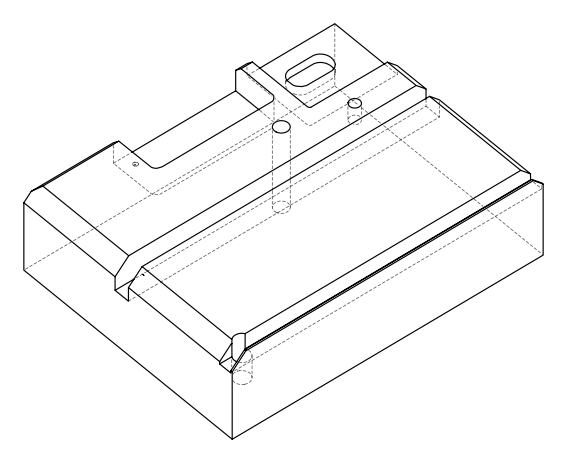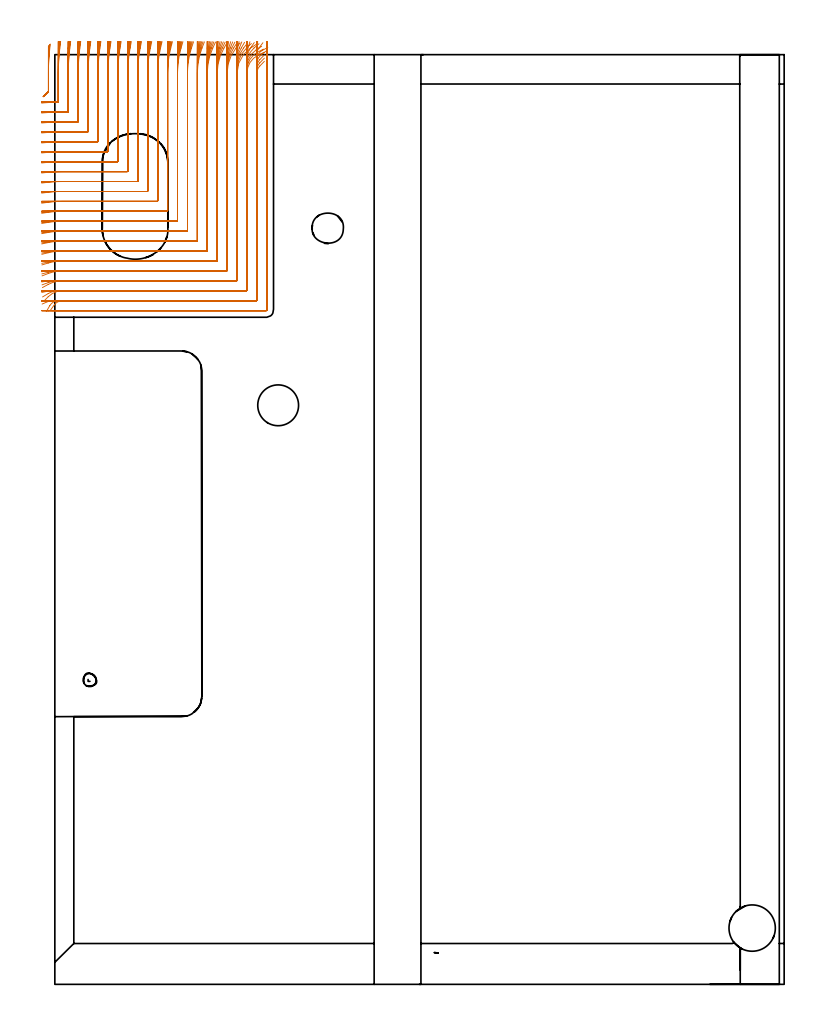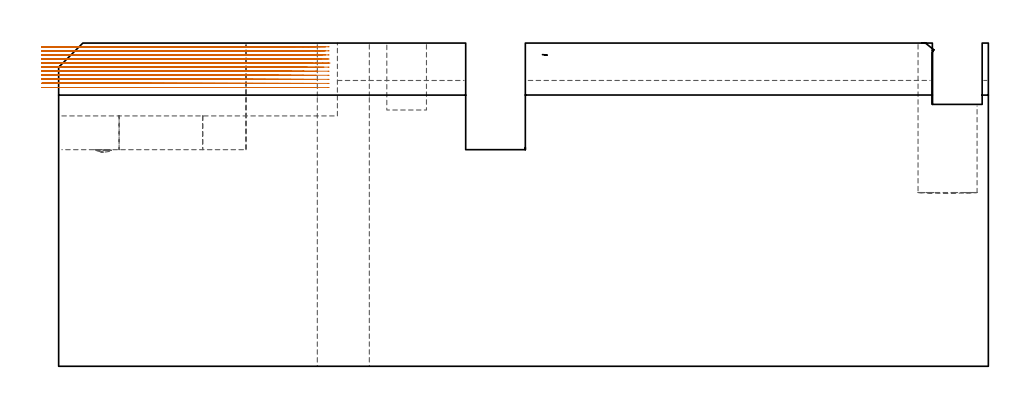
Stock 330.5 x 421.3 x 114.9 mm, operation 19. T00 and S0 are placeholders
(PLAN: 23 operations, 11 tool changes, 214.9 min)
(1 SPOT_DRILL | STEP1HOLE | NXT0321_9005460120000 | 0.05 min | 183 mm3)
(2 SPOT_DRILL_1 | STEP1POCKET | NXT0321_9005460120000 | 0.03 min | 2 mm3)
(3 SPOT_DRILL_2 | STEP1POCKET_1 | NXT0321_9005460120000 | 0.04 min | 4144 mm3)
(4 DRILL_BLIND_HOLE_INTO_CENTER | STEP1HOLE | NXT0301_125 | 0.05 min | 172 mm3)
(5 GUN_DRILL_THROUGH_HOLE | STEP1HOLE | UGT0307_003 | 0.6 min | 4123 mm3)
(6 SPADE_DRILL_TO_ENLARGE_THROUGH_HOLE | STEP1HOLE | UGT0306_009 | 0.49 min | 26355 mm3)
(7 DRILL_BLIND_HOLE_INTO_CENTER_1 | STEP1POCKET | NXT0301_128 | 0.1 min | 2558 mm3)
(8 DRILL_BLIND_HOLE_INTO_CENTER_2 | STEP1POCKET_1 | NXT0301_125 | 0.02 min | 26 mm3)
(9 INDEXABLE_INSERT_DRILL_BLIND_HOLE_FROM_SOLID | STEP1POCKET_2 | NXT0302_013 | 0.22 min | 18420 mm3)
(10 MILL_ROUGH_BLIND_HOLE_CONTOUR | STEP1POCKET | NXT0201_013 | Spiral | 0.51 min | 1147 mm3)
(11 AREA_MILL | FG_CHAMFER_SURFACE | UGT0205_001 | 3.58 min | 4512 mm3)
(12 AREA_MILL_1 | FG_CHAMFER_SURFACE_1 | UGT0205_001 | 8.28 min | 25678 mm3)
(13 AREA_MILL_2 | FG_CHAMFER_SURFACE_2 | UGT0205_001 | 2.09 min | 5248 mm3)
(14 AREA_MILL_3 | FG_CHAMFER_SURFACE_3 | UGT0205_001 | 8.39 min | 27385 mm3)
(15 AREA_MILL_4 | FG_CHAMFER_SURFACE_4 | UGT0205_001 | 6.06 min | 14015 mm3)
(16 AREA_MILL_5 | FG_CHAMFER_SURFACE_5 | UGT0205_001 | 0.64 min | 951 mm3)
(17 AREA_MILL_6 | FG_CHAMFER_SURFACE_6 | UGT0205_001 | 0.35 min | 1547 mm3)
(18 AREA_MILL_7 | FG_CHAMFER_SURFACE_7 | UGT0205_001 | 0.3 min | 757 mm3)
(19 MILL_CORNER_NOTCH_RECTANGULAR | CORNER_NOTCH_RECTANGULAR | NXT0201_008 | Follow Part, ap 1.5, ae 75% | 113.97 min | 304565 mm3)
(20 MILL_RECTANGULAR_POCKET | POCKET_RECTANGULAR_STRAIGHT | UGT0201_094 | Follow Part, ap 5, ae 75% | 0.9 min | 18338 mm3)
(21 MILL_SLOT | SLOT_PARTIAL_RECTANGULAR | NXT0201_012 | Follow Part, ap 4, ae 75% | 38.99 min | 412361 mm3)
(22 MILL_RECTANGULAR_SLOT | SLOT_RECTANGULAR | NXT0201_012 | Follow Part, ap 4, ae 75% | 10.88 min | 152852 mm3)
(23 MILL_RECTANGULAR_SLOT_1 | SLOT_RECTANGULAR_1 | NXT0201_012 | Follow Part, ap 4, ae 75% | 18.37 min | 334704 mm3)
(TOOL NXT0321_9005460120000 | NC Spot Drill, 142deg, 12mm, Carbide, Uncoated | D12 PA142 FL30 Z2)
(TOOL NXT0301_125 | Carbide Drill 6mm [861.1-0600-018A1-GP GC34] | D6 PA150 FL18.7 Z2)
(TOOL UGT0307_003 | Gun Drill 7 mm | D7 PA130 FL24 Z1)
(TOOL UGT0306_009 | Spade Drill 18.5mm | D18.5 PA132 FL10 Z2)
(TOOL NXT0301_128 | Carbide Drill 12mm [861.1-1200-036A1-GP GC34] | D12 PA150 FL37.4 Z2)
(TOOL NXT0302_013 | Index. Insert Drill 21mm [880-D2100L25-05] | D21 PA176 FL105 Z2)
(TOOL NXT0201_013 | ENDMILL 10mm | D10 FL30 Z4)
(TOOL UGT0205_001 | Chamfer Mill 20 x 3 x 45 deg. | D20 FL50 Z2)
(TOOL NXT0201_008 | ENDMILL 6mm [2P460-0600-NA 1630] | D6 FL26 Z6)
(TOOL UGT0201_094 | End mill 20 mm | D20 FL38 Z4)
(TOOL NXT0201_012 | ENDMILL 16mm [2P460-1600-NA 1630] | D16 FL38 Z6)
(OP 19 MILL_CORNER_NOTCH_RECTANGULAR, part 1 of 2)
G17 G21 G94 G90
T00 M6
G54
G17 G0 G90 X-5.237 Y402.156 S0 M3
G43 Z125.021 H1
Z113.575
G94 G1 X-3. Y404.155 F250.
G3 X-2.9 Y404.373 R0.3 F500.
G1 Y412.997
G2 X-2.381 Y423.126 R99.
G1 X-2.074 Y426.11 F250.
G0 Z125.021
X-5.993 Y399.377
Z113.575
G1 X-3. Y399.581
G2 X1.313 Y399.776 R94.5 F500.
G3 X1.6 Y400.07 R0.3
G1 Y412.997
G2 X2.278 Y424.3 R94.5
G1 X2.637 Y427.278 F250.
G0 Z125.021
X-5.992 Y394.856
Z113.575
G1 X-3. Y395.07
G2 X3.424 Y395.3 R90. F500.
G1 X5.806
G3 X6.1 Y395.594 R0.3
G1 Y412.997
G2 X6.813 Y424.3 R90.
G1 X7.189 Y427.276 F250.
G0 Z125.021
X-5.992 Y390.333
Z113.575
G1 X-3. Y390.558
G2 X3.424 Y390.8 R85.5 F500.
G1 X10.306
G3 X10.6 Y391.094 R0.3
G1 Y412.997
G2 X11.35 Y424.3 R85.5
G1 X11.747 Y427.274 F250.
G0 Z125.021
X-5.991 Y385.807
Z113.575
G1 X-3. Y386.045
G2 X3.424 Y386.3 R81. F500.
G1 X14.805
G3 X15.1 Y386.595 R0.3
G1 Y412.997
G2 X15.892 Y424.3 R81.
G1 X16.311 Y427.271 F250.
G0 Z125.021
X-5.989 Y381.278
Z113.575
G1 X-3. Y381.53
G2 X3.424 Y381.8 R76.5 F500.
G1 X19.305
G3 X19.6 Y382.095 R0.3
G1 Y412.997
G2 X20.44 Y424.3 R76.5
G1 X20.883 Y427.267 F250.
G0 Z125.021
X-5.988 Y376.745
Z113.575
G1 X-3. Y377.013
G2 X3.424 Y377.3 R72. F500.
G1 X23.805
G3 X24.1 Y377.595 R0.3
G1 Y412.997
G2 X24.993 Y424.3 R72.
G1 X25.464 Y427.263 F250.
G0 Z125.021
X-5.986 Y372.208
Z113.575
G1 X-3. Y372.494
G2 X3.424 Y372.8 R67.5 F500.
G1 X28.305
G3 X28.6 Y373.095 R0.3
G1 Y412.997
G2 X29.553 Y424.3 R67.5
G1 X30.055 Y427.258 F250.
G0 Z125.021
X-5.984 Y367.666
Z113.575
G1 X-3. Y367.972
G2 X3.424 Y368.3 R63. F500.
G1 X32.805
G3 X33.1 Y368.595 R0.3
G1 Y412.997
G2 X34.122 Y424.3 R63.
G1 X34.66 Y427.251 F250.
G0 Z125.021
X-5.982 Y363.117
Z113.575
G1 X-3. Y363.446
G2 X3.424 Y363.8 R58.5 F500.
G1 X37.305
G3 X37.6 Y364.095 R0.3
G1 Y412.997
G2 X38.702 Y424.3 R58.5
G1 X39.282 Y427.243 F250.
G0 Z125.021
X-5.979 Y358.56
Z113.575
G1 X-3. Y358.917
G2 X3.424 Y359.3 R54. F500.
G1 X41.804
G3 X42.1 Y359.596 R0.3
G1 Y412.997
G2 X43.296 Y424.3 R54.
G1 X43.924 Y427.234 F250.
G0 Z125.021
X-5.975 Y353.992
Z113.575
G1 X-3. Y354.381
G2 X3.424 Y354.8 R49.5 F500.
G1 X46.304
G3 X46.6 Y355.096 R0.3
G1 Y412.997
G2 X47.908 Y424.3 R49.5
G1 X48.593 Y427.221 F250.
G0 Z125.021
X-5.969 Y349.411
Z113.575
G1 X-3. Y349.839
G2 X3.424 Y350.3 R45. F500.
G1 X50.804
G3 X51.1 Y350.596 R0.3
G1 Y412.997
G2 X52.543 Y424.3 R45.
G1 X53.296 Y427.204 F250.
G0 Z125.021
X-5.962 Y344.811
Z113.575
G1 X-3. Y345.287
G2 X3.424 Y345.8 R40.5 F500.
G1 X55.304
G3 X55.6 Y346.096 R0.3
G1 Y412.997
G2 X57.209 Y424.3 R40.5
G1 X58.046 Y427.181 F250.
G0 Z125.021
X-5.952 Y340.187
Z113.575
G1 X-3. Y340.722
G2 X3.424 Y341.3 R36. F500.
G1 X59.804
G3 X60.1 Y341.596 R0.3
G1 Y412.997
G2 X61.92 Y424.3 R36.
G1 X62.862 Y427.148 F250.
G0 Z125.021
X-5.937 Y335.526
Z113.575
G1 X-3. Y336.138
G2 X3.424 Y336.8 R31.5 F500.
G1 X64.304
G3 X64.6 Y337.096 R0.3
G1 Y412.997
G2 X66.698 Y424.3 R31.5
G1 X67.774 Y427.1 F250.
G0 Z125.021
X-5.914 Y330.811
Z113.575
G1 X-3. Y331.525
G2 X3.424 Y332.3 R27. F500.
G1 X68.803
G3 X69.1 Y332.597 R0.3
G1 Y412.997
G2 X71.58 Y424.3 R27.
G1 X72.836 Y427.024 F250.
G0 Z125.021
X-5.875 Y326.007
Z113.575
G1 X-3. Y326.863
G2 X3.424 Y327.8 R22.5 F500.
G1 X73.303
G3 X73.6 Y328.097 R0.3
G1 Y412.997
G2 X76.645 Y424.3 R22.5
G1 X78.152 Y426.894 F250.
G0 Z125.021
X-5.802 Y321.044
Z113.575
G1 X-3. Y322.115
G2 X3.424 Y323.3 R18. F500.
G1 X77.803
G3 X78.1 Y323.597 R0.3
G1 Y412.997
G2 X82.091 Y424.3 R18.
G1 X83.975 Y426.635 F250.
G0 Z125.021
X-5.639 Y315.746
Z113.575
G1 X-3. Y317.174
G2 X3.424 Y318.8 R13.5 F500.
G1 X82.303
G3 X82.6 Y319.097 R0.3
G1 Y412.997
G2 X88.718 Y424.3 R13.5
G1 X91.229 Y425.94 F250.
G0 Z125.021
X-5.101 Y309.462
Z113.575
G1 X-3. Y311.603
G2 X3.424 Y314.3 R9. F500.
G1 X86.803
G3 X87.1 Y314.597 R0.3
G1 Y412.997
G2 X92.1 Y421.06 R9.
G1 X94.787 Y422.393 F250.
G0 Z125.021
X-1.981 Y305.491
Z113.575
G1 X-0.229 Y307.927
G2 X3.424 Y309.8 R4.5 F500.
G1 X91.303
G3 X91.6 Y310.097 R0.3
G1 Y412.997
G2 X92.872 Y416.132 R4.5
G1 X94.962 Y418.284 F250.
G0 Z125.021
X0.424 Y305.3
Z113.575
G1 X3.424
X95.803 F500.
G3 X96.1 Y305.597 R0.3
G1 Y412.997
Y415.997 F250.
G0 Z125.021
X-5.237 Y402.261
Z112.13
G1 X-3. Y404.26
G3 X-2.9 Y404.478 R0.3 F500.
G1 Y414.448
G2 X-2.539 Y422.899 R99.
G1 X-2.283 Y425.888 F250.
G0 Z125.021
X-5.996 Y399.542
Z112.13
G1 X-3. Y399.688
G2 X1.307 Y399.8 R94.5 F500.
G3 X1.6 Y400.094 R0.3
G1 Y414.448
G2 X2.115 Y424.3 R94.5
G1 X2.428 Y427.284 F250.
G0 Z125.021
X-5.996 Y395.029
Z112.13
G1 X-3. Y395.182
G2 X1.604 Y395.3 R90. F500.
G1 X5.806
G3 X6.1 Y395.594 R0.3
G1 Y414.448
G2 X6.641 Y424.3 R90.
G1 X6.969 Y427.282 F250.
G0 Z125.021
X-5.996 Y390.514
Z112.13
G1 X-3. Y390.676
G2 X1.604 Y390.8 R85.5 F500.
G1 X10.306
G3 X10.6 Y391.094 R0.3
G1 Y414.448
G2 X11.17 Y424.3 R85.5
G1 X11.515 Y427.28 F250.
G0 Z125.021
X-5.995 Y385.998
Z112.13
G1 X-3. Y386.169
G2 X1.604 Y386.3 R81. F500.
G1 X14.805
G3 X15.1 Y386.595 R0.3
G1 Y414.448
G2 X15.701 Y424.3 R81.
G1 X16.066 Y427.278 F250.
G0 Z125.021
X-5.995 Y381.481
Z112.13
G1 X-3. Y381.661
G2 X1.604 Y381.8 R76.5 F500.
G1 X19.305
G3 X19.6 Y382.095 R0.3
G1 Y414.448
G2 X20.237 Y424.3 R76.5
G1 X20.623 Y427.275 F250.
G0 Z125.021
X-5.994 Y376.961
Z112.13
G1 X-3. Y377.153
G2 X1.604 Y377.3 R72. F500.
G1 X23.805
G3 X24.1 Y377.595 R0.3
G1 Y414.448
G2 X24.777 Y424.3 R72.
G1 X25.188 Y427.272 F250.
G0 Z125.021
X-5.993 Y372.438
Z112.13
G1 X-3. Y372.643
G2 X1.604 Y372.8 R67.5 F500.
G1 X28.305
G3 X28.6 Y373.095 R0.3
G1 Y414.448
G2 X29.323 Y424.3 R67.5
G1 X29.761 Y427.268 F250.
G0 Z125.021
X-5.992 Y367.912
Z112.13
G1 X-3. Y368.132
G2 X1.604 Y368.3 R63. F500.
G1 X32.805
G3 X33.1 Y368.595 R0.3
G1 Y414.448
G2 X33.875 Y424.3 R63.
G1 X34.344 Y427.263 F250.
G0 Z125.021
X-5.991 Y363.382
Z112.13
G1 X-3. Y363.619
G2 X1.604 Y363.8 R58.5 F500.
G1 X37.305
G3 X37.6 Y364.095 R0.3
G1 Y414.448
G2 X38.436 Y424.3 R58.5
G1 X38.941 Y427.257 F250.
G0 Z125.021
X-5.989 Y358.848
Z112.13
G1 X-3. Y359.103
G2 X1.604 Y359.3 R54. F500.
G1 X41.804
G3 X42.1 Y359.596 R0.3
G1 Y414.448
G2 X43.006 Y424.3 R54.
G1 X43.554 Y427.25 F250.
G0 Z125.021
X-5.987 Y354.306
Z112.13
G1 X-3. Y354.585
G2 X1.604 Y354.8 R49.5 F500.
G1 X46.304
G3 X46.6 Y355.096 R0.3
G1 Y414.448
G2 X47.59 Y424.3 R49.5
G1 X48.188 Y427.24 F250.
G0 Z125.021
X-5.984 Y349.757
Z112.13
G1 X-3. Y350.064
G2 X1.604 Y350.3 R45. F500.
G1 X50.804
G3 X51.1 Y350.596 R0.3
G1 Y414.448
G2 X52.192 Y424.3 R45.
G1 X52.849 Y427.227 F250.
G0 Z125.021
X-5.981 Y345.196
Z112.13
G1 X-3. Y345.537
G2 X1.604 Y345.8 R40.5 F500.
G1 X55.304
G3 X55.6 Y346.096 R0.3
G1 Y414.448
G2 X56.817 Y424.3 R40.5
G1 X57.546 Y427.21 F250.
G0 Z125.021
X-5.975 Y340.621
Z112.13
G1 X-3. Y341.004
G2 X1.604 Y341.3 R36. F500.
G1 X59.804
G3 X60.1 Y341.596 R0.3
G1 Y414.448
G2 X61.474 Y424.3 R36.
G1 X62.295 Y427.185 F250.
G0 Z125.021
X-5.968 Y336.023
Z112.13
G1 X-3. Y336.462
G2 X1.604 Y336.8 R31.5 F500.
G1 X64.304
G3 X64.6 Y337.096 R0.3
G1 Y414.448
G2 X66.18 Y424.3 R31.5
G1 X67.119 Y427.149 F250.
G0 Z125.021
X-5.956 Y331.393
Z112.13
G1 X-3. Y331.904
G2 X1.604 Y332.3 R27. F500.
G1 X68.803
G3 X69.1 Y332.597 R0.3
G1 Y414.448
G2 X70.962 Y424.3 R27.
G1 X72.057 Y427.093 F250.
G0 Z125.021
X-5.937 Y326.71
Z112.13
G1 X-3. Y327.324
G2 X1.604 Y327.8 R22.5 F500.
G1 X73.303
G3 X73.6 Y328.097 R0.3
G1 Y414.448
G2 X75.872 Y424.3 R22.5
G1 X77.185 Y426.997 F250.
G0 Z125.021
X-5.9 Y321.934
Z112.13
G1 X-3. Y322.701
G2 X1.604 Y323.3 R18. F500.
G1 X77.803
G3 X78.1 Y323.597 R0.3
G1 Y414.448
G2 X81.036 Y424.3 R18.
G1 X82.678 Y426.811 F250.
G0 Z125.021
X-5.82 Y316.967
Z112.13
G1 X-3. Y317.99
G2 X1.604 Y318.8 R13.5 F500.
G1 X82.303
G3 X82.6 Y319.097 R0.3
G1 Y414.448
G2 X86.871 Y424.3 R13.5
G1 X89.06 Y426.351 F250.
G0 Z125.021
X-5.578 Y311.498
Z112.13
G1 X-3. Y313.033
G2 X1.604 Y314.3 R9. F500.
G1 X86.803
G3 X87.1 Y314.597 R0.3
G1 Y414.448
G2 X91.89 Y422.402 R9.
G1 X94.542 Y423.806 F250.
G0 Z125.021
X-3.793 Y304.961
Z112.13
G1 X-2.289 Y307.557
G2 X1.604 Y309.8 R4.5 F500.
G1 X91.303
G3 X91.6 Y310.097 R0.3
G1 Y414.448
G2 X92.869 Y417.58 R4.5
G1 X94.958 Y419.734 F250.
G0 Z125.021
X-1.396 Y305.3
Z112.13
G1 X1.604
X95.803 F500.
G3 X96.1 Y305.597 R0.3
G1 Y414.448
Y417.448 F250.
G0 Z125.021
X-5.237 Y402.358
Z110.684
G1 X-3. Y404.357
G3 X-2.9 Y404.575 R0.3 F500.
G1 Y415.895
G2 X-2.668 Y422.672 R99.
G1 X-2.462 Y425.665 F250.
G0 Z125.021
X-5.999 Y399.728
Z110.684
G1 X-3. Y399.784
G2 X-1.252 Y399.8 R94.5 F500.
G1 X1.306
G3 X1.6 Y400.094 R0.3
G1 Y415.895
G2 X1.974 Y424.3 R94.5
G1 X2.241 Y427.288 F250.
G0 Z125.021
X-5.999 Y395.225
Z110.684
G1 X-3. Y395.283
G2 X-1.252 Y395.3 R90. F500.
G1 X5.806
G3 X6.1 Y395.594 R0.3
G1 Y415.895
G2 X6.493 Y424.3 R90.
G1 X6.773 Y427.287 F250.
G0 Z125.021
X-5.999 Y390.721
Z110.684
G1 X-3. Y390.782
G2 X-1.252 Y390.8 R85.5 F500.
G1 X10.306
G3 X10.6 Y391.094 R0.3
G1 Y415.895
G2 X11.014 Y424.3 R85.5
G1 X11.309 Y427.285 F250.
G0 Z125.021
X-5.999 Y386.216
Z110.684
G1 X-3. Y386.281
G2 X-1.252 Y386.3 R81. F500.
G1 X14.805
G3 X15.1 Y386.595 R0.3
G1 Y415.895
G2 X15.537 Y424.3 R81.
G1 X15.848 Y427.284 F250.
G0 Z125.021
X-5.999 Y381.711
Z110.684
G1 X-3. Y381.78
G2 X-1.252 Y381.8 R76.5 F500.
G1 X19.305
G3 X19.6 Y382.095 R0.3
G1 Y415.895
G2 X20.063 Y424.3 R76.5
G1 X20.393 Y427.282 F250.
G0 Z125.021
X-5.999 Y377.206
Z110.684
G1 X-3. Y377.279
G2 X-1.252 Y377.3 R72. F500.
G1 X23.805
G3 X24.1 Y377.595 R0.3
G1 Y415.895
G2 X24.592 Y424.3 R72.
G1 X24.942 Y427.279 F250.
G0 Z125.021
X-5.999 Y372.7
Z110.684
G1 X-3. Y372.777
G2 X-1.252 Y372.8 R67.5 F500.
G1 X28.305
G3 X28.6 Y373.095 R0.3
G1 Y415.895
G2 X29.125 Y424.3 R67.5
G1 X29.499 Y427.277 F250.
G0 Z125.021
X-5.999 Y368.192
Z110.684
G1 X-3. Y368.276
G2 X-1.252 Y368.3 R63. F500.
G1 X32.805
G3 X33.1 Y368.595 R0.3
G1 Y415.895
G2 X33.663 Y424.3 R63.
G1 X34.063 Y427.273 F250.
G0 Z125.021
X-5.999 Y363.684
Z110.684
G1 X-3. Y363.774
G2 X-1.252 Y363.8 R58.5 F500.
G1 X37.305
G3 X37.6 Y364.095 R0.3
G1 Y415.895
G2 X38.207 Y424.3 R58.5
G1 X38.638 Y427.269 F250.
G0 Z125.021
X-5.998 Y359.175
Z110.684
G1 X-3. Y359.272
G2 X-1.252 Y359.3 R54. F500.
G1 X41.804
G3 X42.1 Y359.596 R0.3
G1 Y415.895
G2 X42.758 Y424.3 R54.
G1 X43.225 Y427.263 F250.
G0 Z125.021
X-5.998 Y354.663
Z110.684
G1 X-3. Y354.769
G2 X-1.252 Y354.8 R49.5 F500.
G1 X46.304
G3 X46.6 Y355.096 R0.3
G1 Y415.895
G2 X47.319 Y424.3 R49.5
G1 X47.828 Y427.256 F250.
G0 Z125.021
X-5.998 Y350.149
Z110.684
G1 X-3. Y350.266
G2 X-1.252 Y350.3 R45. F500.
G1 X50.804
G3 X51.1 Y350.596 R0.3
G1 Y415.895
G2 X51.892 Y424.3 R45.
G1 X52.452 Y427.247 F250.
G0 Z125.021
X-5.997 Y345.633
Z110.684
G1 X-3. Y345.762
G2 X-1.252 Y345.8 R40.5 F500.
G1 X55.304
G3 X55.6 Y346.096 R0.3
G1 Y415.895
G2 X56.482 Y424.3 R40.5
G1 X57.104 Y427.235 F250.
G0 Z125.021
X-5.996 Y341.112
Z110.684
G1 X-3. Y341.258
G2 X-1.252 Y341.3 R36. F500.
G1 X59.804
G3 X60.1 Y341.596 R0.3
G1 Y415.895
G2 X61.095 Y424.3 R36.
G1 X61.795 Y427.217 F250.
G0 Z125.021
X-5.995 Y336.585
Z110.684
G1 X-3. Y336.751
G2 X-1.252 Y336.8 R31.5 F500.
G1 X64.304
G3 X64.6 Y337.096 R0.3
G1 Y415.895
G2 X65.742 Y424.3 R31.5
G1 X66.542 Y427.191 F250.
G0 Z125.021
X-5.994 Y332.049
Z110.684
G1 X-3. Y332.243
G2 X-1.252 Y332.3 R27. F500.
G1 X68.803
G3 X69.1 Y332.597 R0.3
G1 Y415.895
G2 X70.441 Y424.3 R27.
G1 X71.375 Y427.151 F250.
G0 Z125.021
X-5.991 Y327.499
Z110.684
G1 X-3. Y327.732
G2 X-1.252 Y327.8 R22.5 F500.
G1 X73.303
G3 X73.6 Y328.097 R0.3
G1 Y415.895
G2 X75.229 Y424.3 R22.5
G1 X76.349 Y427.083 F250.
G0 Z125.021
X-5.986 Y322.923
Z110.684
G1 X-3. Y323.215
G2 X-1.252 Y323.3 R18. F500.
G1 X77.803
G3 X78.1 Y323.597 R0.3
G1 Y415.895
G2 X80.183 Y424.3 R18.
G1 X81.583 Y426.953 F250.
G0 Z125.021
X-5.975 Y318.298
Z110.684
G1 X-3. Y318.686
G2 X-1.252 Y318.8 R13.5 F500.
G1 X82.303
G3 X82.6 Y319.097 R0.3
G1 Y415.895
G2 X85.535 Y424.3 R13.5
G1 X87.403 Y426.648 F250.
G0 Z125.021
X-5.943 Y313.546
Z110.684
G1 X-3. Y314.129
G2 X-1.252 Y314.3 R9. F500.
G1 X86.803
G3 X87.1 Y314.597 R0.3
G1 Y415.895
G2 X91.218 Y423.456 R9.
G1 X93.738 Y425.084 F250.
G0 Z125.021
X-5.764 Y308.281
Z110.684
G1 X-3. Y309.446
G2 X-1.252 Y309.8 R4.5 F500.
G1 X91.303
G3 X91.6 Y310.097 R0.3
G1 Y415.895
G2 X92.87 Y419.029 R4.5
G1 X94.959 Y421.182 F250.
G0 Z125.021
X-4.252 Y305.3
Z110.684
G1 X-1.252
X95.803 F500.
G3 X96.1 Y305.597 R0.3
G1 Y415.895
Y418.895 F250.
G0 Z125.021
X-5.237 Y402.376
Z109.238
G1 X-3. Y404.375
G3 X-2.9 Y404.593 R0.3 F500.
G1 Y417.458
G2 X-2.775 Y422.441 R99.
G1 X-2.624 Y425.437 F250.
G0 Z125.021
X-6. Y399.791
Z109.238
G1 X-3. Y399.8
X-2.733 F500.
X1.306
G3 X1.6 Y400.094 R0.3
G1 Y417.458
G2 X1.848 Y424.3 R94.5
G1 X2.065 Y427.292 F250.
G0 Z125.021
X-6. Y395.291
Z109.238
G1 X-3. Y395.3
X-2.733 F500.
X5.806
G3 X6.1 Y395.594 R0.3
G1 Y417.458
G2 X6.36 Y424.3 R90.
G1 X6.588 Y427.291 F250.
G0 Z125.021
X-6. Y390.79
Z109.238
G1 X-3. Y390.8
X-2.733 F500.
X10.306
G3 X10.6 Y391.094 R0.3
G1 Y417.458
G2 X10.874 Y424.3 R85.5
G1 X11.114 Y427.29 F250.
G0 Z125.021
X-6. Y386.29
Z109.238
G1 X-3. Y386.3
X-2.733 F500.
X14.805
G3 X15.1 Y386.595 R0.3
G1 Y417.458
G2 X15.389 Y424.3 R81.
G1 X15.643 Y427.289 F250.
G0 Z125.021
X-6. Y381.789
Z109.238
G1 X-3. Y381.8
X-2.733 F500.
X19.305
G3 X19.6 Y382.095 R0.3
G1 Y417.458
G2 X19.907 Y424.3 R76.5
G1 X20.175 Y427.288 F250.
G0 Z125.021
X-6. Y377.288
Z109.238
G1 X-3. Y377.3
X-2.733 F500.
X23.805
G3 X24.1 Y377.595 R0.3
G1 Y417.458
G2 X24.426 Y424.3 R72.
G1 X24.711 Y427.286 F250.
G0 Z125.021
X-6. Y372.788
Z109.238
G1 X-3. Y372.799
X-2.733 Y372.8 F500.
X28.305
G3 X28.6 Y373.095 R0.3
G1 Y417.458
G2 X28.948 Y424.3 R67.5
G1 X29.252 Y427.285 F250.
G0 Z125.021
X-6. Y368.287
Z109.238
G1 X-3. Y368.299
X-2.733 Y368.3 F500.
X32.805
G3 X33.1 Y368.595 R0.3
G1 Y417.458
G2 X33.473 Y424.3 R63.
G1 X33.798 Y427.282 F250.
G0 Z125.021
X-6. Y363.786
Z109.238
G1 X-3. Y363.799
X-2.733 Y363.8 F500.
X37.305
G3 X37.6 Y364.095 R0.3
G1 Y417.458
G2 X38.001 Y424.3 R58.5
G1 X38.352 Y427.279 F250.
G0 Z125.021
X-6. Y359.285
Z109.238
G1 X-3. Y359.299
X-2.733 Y359.3 F500.
X41.804
G3 X42.1 Y359.596 R0.3
G1 Y417.458
G2 X42.535 Y424.3 R54.
G1 X42.915 Y427.276 F250.
G0 Z125.021
X-6. Y354.783
Z109.238
G1 X-3. Y354.799
X-2.733 Y354.8 F500.
X46.304
G3 X46.6 Y355.096 R0.3
G1 Y417.458
G2 X47.075 Y424.3 R49.5
G1 X47.49 Y427.271 F250.
G0 Z125.021
X-6. Y350.281
Z109.238
G1 X-3. Y350.299
X-2.733 Y350.3 F500.
X50.804
G3 X51.1 Y350.596 R0.3
G1 Y417.458
G2 X51.623 Y424.3 R45.
G1 X52.079 Y427.265 F250.
G0 Z125.021
X-6. Y345.779
Z109.238
G1 X-3. Y345.799
X-2.733 Y345.8 F500.
X55.304
G3 X55.6 Y346.096 R0.3
G1 Y417.458
G2 X56.182 Y424.3 R40.5
G1 X56.689 Y427.257 F250.
G0 Z125.021
X-6. Y341.277
Z109.238
G1 X-3. Y341.299
X-2.733 Y341.3 F500.
X59.804
G3 X60.1 Y341.596 R0.3
G1 Y417.458
G2 X60.756 Y424.3 R36.
G1 X61.326 Y427.245 F250.
G0 Z125.021
X-6. Y336.773
Z109.238
G1 X-3. Y336.799
G2 X-2.733 Y336.8 R31.5 F500.
G1 X64.304
G3 X64.6 Y337.096 R0.3
G1 Y417.458
G2 X65.352 Y424.3 R31.5
G1 X66.004 Y427.228 F250.
G0 Z125.021
X-6. Y332.269
Z109.238
G1 X-3. Y332.299
G2 X-2.733 Y332.3 R27. F500.
G1 X68.803
G3 X69.1 Y332.597 R0.3
G1 Y417.458
G2 X69.981 Y424.3 R27.
G1 X70.741 Y427.202 F250.
G0 Z125.021
X-6. Y327.763
Z109.238
G1 X-3. Y327.798
G2 X-2.733 Y327.8 R22.5 F500.
G1 X73.303
G3 X73.6 Y328.097 R0.3
G1 Y417.458
G2 X74.665 Y424.3 R22.5
G1 X75.578 Y427.158 F250.
G0 Z125.021
X-6. Y323.254
Z109.238
G1 X-3. Y323.298
G2 X-2.733 Y323.3 R18. F500.
G1 X77.803
G3 X78.1 Y323.597 R0.3
G1 Y417.458
G2 X79.451 Y424.3 R18.
G1 X80.591 Y427.075 F250.
G0 Z125.021
X-5.999 Y318.738
Z109.238
G1 X-3. Y318.797
G2 X-2.733 Y318.8 R13.5 F500.
G1 X82.303
G3 X82.6 Y319.097 R0.3
G1 Y417.458
G2 X84.462 Y424.3 R13.5
G1 X85.982 Y426.886 F250.
G0 Z125.021
X-5.999 Y314.207
Z109.238
G1 X-3. Y314.296
G2 X-2.733 Y314.3 R9. F500.
G1 X86.803
G3 X87.1 Y314.597 R0.3
G1 Y417.458
G2 X90.246 Y424.295 R9.
G1 X92.525 Y426.246 F250.
G0 Z125.021
X-5.995 Y309.614
Z109.238
G1 X-3. Y309.792
G2 X-2.733 Y309.8 R4.5 F500.
G1 X91.303
G3 X91.6 Y310.097 R0.3
G1 Y417.458
G2 X93.266 Y420.954 R4.5
G1 X95.597 Y422.843 F250.
G0 Z125.021
X-5.733 Y305.3
Z109.238
G1 X-2.733
X95.803 F500.
G3 X96.1 Y305.597 R0.3
G1 Y417.458
Y420.458 F250.
G0 Z125.021
X-5.237 Y402.377
Z107.793
G1 X-3. Y404.376
G3 X-2.9 Y404.594 R0.3 F500.
G1 Y419.213
G2 X-2.854 Y422.224 R99.
G1 X-2.763 Y425.222 F250.
G0 Z125.021
X-6. Y399.8
Z107.793
G1 X-3.
X1.306 F500.
G3 X1.6 Y400.094 R0.3
G1 Y419.213
G2 X1.737 Y424.3 R94.5
G1 X1.899 Y427.296 F250.
G0 Z125.021
X-6. Y395.3
Z107.793
G1 X-3.
X5.806 F500.
G3 X6.1 Y395.594 R0.3
G1 Y419.213
G2 X6.244 Y424.3 R90.
G1 X6.413 Y427.295 F250.
G0 Z125.021
X-6. Y390.8
Z107.793
G1 X-3.
X10.306 F500.
G3 X10.6 Y391.094 R0.3
G1 Y419.213
G2 X10.751 Y424.3 R85.5
G1 X10.93 Y427.295 F250.
G0 Z125.021
X-6. Y386.3
Z107.793
G1 X-3.
X14.805 F500.
G3 X15.1 Y386.595 R0.3
G1 Y419.213
G2 X15.26 Y424.3 R81.
G1 X15.448 Y427.294 F250.
G0 Z125.021
X-6. Y381.8
Z107.793
G1 X-3.
X19.305 F500.
G3 X19.6 Y382.095 R0.3
G1 Y419.213
G2 X19.769 Y424.3 R76.5
G1 X19.969 Y427.293 F250.
G0 Z125.021
X-6. Y377.3
Z107.793
G1 X-3.
X23.805 F500.
G3 X24.1 Y377.595 R0.3
G1 Y419.213
G2 X24.28 Y424.3 R72.
G1 X24.492 Y427.292 F250.
G0 Z125.021
X-6. Y372.8
Z107.793
G1 X-3.
X28.305 F500.
G3 X28.6 Y373.095 R0.3
G1 Y419.213
G2 X28.792 Y424.3 R67.5
G1 X29.018 Y427.291 F250.
G0 Z125.021
X-6. Y368.3
Z107.793
G1 X-3.
X32.805 F500.
G3 X33.1 Y368.595 R0.3
G1 Y419.213
G2 X33.306 Y424.3 R63.
G1 X33.548 Y427.29 F250.
G0 Z125.021
X-6. Y363.8
Z107.793
G1 X-3.
X37.305 F500.
G3 X37.6 Y364.095 R0.3
G1 Y419.213
G2 X37.822 Y424.3 R58.5
G1 X38.082 Y427.289 F250.
G0 Z125.021
X-6. Y359.3
Z107.793
G1 X-3.
X41.804 F500.
G3 X42.1 Y359.596 R0.3
G1 Y419.213
G2 X42.34 Y424.3 R54.
G1 X42.623 Y427.287 F250.
G0 Z125.021
X-6. Y354.8
Z107.793
G1 X-3.
X46.304 F500.
G3 X46.6 Y355.096 R0.3
G1 Y419.213
G2 X46.862 Y424.3 R49.5
G1 X47.17 Y427.284 F250.
G0 Z125.021
X-6. Y350.3
Z107.793
G1 X-3.
X50.804 F500.
G3 X51.1 Y350.596 R0.3
G1 Y419.213
G2 X51.388 Y424.3 R45.
G1 X51.728 Y427.281 F250.
G0 Z125.021
X-6. Y345.8
Z107.793
G1 X-3.
X55.304 F500.
G3 X55.6 Y346.096 R0.3
G1 Y419.213
G2 X55.921 Y424.3 R40.5
G1 X56.298 Y427.276 F250.
G0 Z125.021
X-6. Y341.3
Z107.793
G1 X-3.
X59.804 F500.
G3 X60.1 Y341.596 R0.3
G1 Y419.213
G2 X60.461 Y424.3 R36.
G1 X60.885 Y427.27 F250.
G0 Z125.021
X-6. Y336.8
Z107.793
G1 X-3.
X64.304 F500.
G3 X64.6 Y337.096 R0.3
G1 Y419.213
G2 X65.013 Y424.3 R31.5
G1 X65.498 Y427.261 F250.
G0 Z125.021
X-6. Y332.3
Z107.793
G1 X-3.
X68.803 F500.
G3 X69.1 Y332.597 R0.3
G1 Y419.213
G2 X69.584 Y424.3 R27.
G1 X70.149 Y427.246 F250.
G0 Z125.021
X-6. Y327.8
Z107.793
G1 X-3.
X73.303 F500.
G3 X73.6 Y328.097 R0.3
G1 Y419.213
G2 X74.183 Y424.3 R22.5
G1 X74.861 Y427.222 F250.
G0 Z125.021
X-6. Y323.3
Z107.793
G1 X-3.
X77.803 F500.
G3 X78.1 Y323.597 R0.3
G1 Y419.213
G2 X78.834 Y424.3 R18.
G1 X79.682 Y427.178 F250.
G0 Z125.021
X-6. Y318.8
Z107.793
G1 X-3.
X82.303 F500.
G3 X82.6 Y319.097 R0.3
G1 Y419.213
G2 X83.595 Y424.3 R13.5
G1 X84.726 Y427.079 F250.
G0 Z125.021
X-6. Y314.3
Z107.793
G1 X-3.
X86.803 F500.
G3 X87.1 Y314.597 R0.3
G1 Y419.213
G2 X88.676 Y424.3 R9.
G1 X90.371 Y426.775 F250.
G0 Z125.021
X-6. Y309.8
Z107.793
G1 X-3.
X91.303 F500.
G3 X91.6 Y310.097 R0.3
G1 Y419.213
G2 X93.903 Y423.14 R4.5
G1 X96.521 Y424.605 F250.
G0 Z125.021
X-6. Y305.3
Z107.793
G1 X-3.
X95.803 F500.
G3 X96.1 Y305.597 R0.3
G1 Y419.213
Y422.213 F250.
G0 Z125.021
X-5.237 Y402.377
Z106.347
G1 X-3. Y404.376
G3 X-2.9 Y404.594 R0.3 F500.
G1 Y421.606
G2 X-2.899 Y422.072 R99.
G1 X-2.885 Y425.072 F250.
G0 Z125.021
X-6. Y399.8
Z106.347
G1 X-3.
X1.306 F500.
G3 X1.6 Y400.094 R0.3
G1 Y421.606
G2 X1.638 Y424.3 R94.5
G1 X1.724 Y427.299 F250.
G0 Z125.021
X-6. Y395.3
Z106.347
G1 X-3.
X5.806 F500.
G3 X6.1 Y395.594 R0.3
G1 Y421.606
G2 X6.14 Y424.3 R90.
G1 X6.23 Y427.299 F250.
G0 Z125.021
X-6. Y390.8
Z106.347
G1 X-3.
X10.306 F500.
G3 X10.6 Y391.094 R0.3
G1 Y421.606
G2 X10.642 Y424.3 R85.5
G1 X10.737 Y427.298 F250.
G0 Z125.021
X-6. Y386.3
Z106.347
G1 X-3.
X14.806 F500.
G3 X15.1 Y386.595 R0.3
G1 Y421.606
G2 X15.145 Y424.3 R81.
G1 X15.245 Y427.298 F250.
G0 Z125.021
X-6. Y381.8
Z106.347
G1 X-3.
X19.305 F500.
G3 X19.6 Y382.095 R0.3
G1 Y421.606
G2 X19.647 Y424.3 R76.5
G1 X19.753 Y427.298 F250.
G0 Z125.021
X-6. Y377.3
Z106.347
G1 X-3.
X23.805 F500.
G3 X24.1 Y377.595 R0.3
G1 Y421.606
G2 X24.15 Y424.3 R72.
G1 X24.263 Y427.298 F250.
G0 Z125.021
X-6. Y372.8
Z106.347
G1 X-3.
X28.305 F500.
G3 X28.6 Y373.095 R0.3
G1 Y421.606
G2 X28.654 Y424.3 R67.5
G1 X28.774 Y427.298 F250.
G0 Z125.021
X-6. Y368.3
Z106.347
G1 X-3.
X32.805 F500.
G3 X33.1 Y368.595 R0.3
G1 Y421.606
G2 X33.158 Y424.3 R63.
G1 X33.286 Y427.297 F250.
G0 Z125.021
X-6. Y363.8
Z106.347
G1 X-3.
X37.305 F500.
G3 X37.6 Y364.095 R0.3
G1 Y421.606
G2 X37.662 Y424.3 R58.5
G1 X37.8 Y427.297 F250.
G0 Z125.021
X-6. Y359.3
Z106.347
G1 X-3.
X41.804 F500.
G3 X42.1 Y359.596 R0.3
G1 Y421.606
G2 X42.167 Y424.3 R54.
G1 X42.317 Y427.296 F250.
G0 Z125.021
X-6. Y354.8
Z106.347
G1 X-3.
X46.304 F500.
G3 X46.6 Y355.096 R0.3
G1 Y421.606
G2 X46.673 Y424.3 R49.5
G1 X46.837 Y427.296 F250.
G0 Z125.021
X-6. Y350.3
Z106.347
G1 X-3.
X50.804 F500.
G3 X51.1 Y350.596 R0.3
G1 Y421.606
G2 X51.181 Y424.3 R45.
G1 X51.36 Y427.295 F250.
G0 Z125.021
X-6. Y345.8
Z106.347
G1 X-3.
X55.304 F500.
G3 X55.6 Y346.096 R0.3
G1 Y421.606
G2 X55.69 Y424.3 R40.5
G1 X55.889 Y427.293 F250.
G0 Z125.021
X-6. Y341.3
Z106.347
G1 X-3.
X59.804 F500.
G3 X60.1 Y341.596 R0.3
G1 Y421.606
G2 X60.201 Y424.3 R36.
G1 X60.425 Y427.292 F250.
G0 Z125.021
X-6. Y336.8
Z106.347
G1 X-3.
X64.304 F500.
G3 X64.6 Y337.096 R0.3
G1 Y421.606
G2 X64.715 Y424.3 R31.5
G1 X64.972 Y427.289 F250.
G0 Z125.021
X-6. Y332.3
Z106.347
G1 X-3.
X68.803 F500.
G3 X69.1 Y332.597 R0.3
G1 Y421.606
G2 X69.235 Y424.3 R27.
G1 X69.534 Y427.285 F250.
G0 Z125.021
X-6. Y327.8
Z106.347
G1 X-3.
X73.303 F500.
G3 X73.6 Y328.097 R0.3
G1 Y421.606
G2 X73.762 Y424.3 R22.5
G1 X74.121 Y427.278 F250.
G0 Z125.021
X-6. Y323.3
Z106.347
G1 X-3.
X77.803 F500.
G3 X78.1 Y323.597 R0.3
G1 Y421.606
G2 X78.303 Y424.3 R18.
G1 X78.752 Y427.266 F250.
G0 Z125.021
X-6. Y318.8
Z106.347
G1 X-3.
X82.303 F500.
G3 X82.6 Y319.097 R0.3
G1 Y421.606
G2 X82.872 Y424.3 R13.5
G1 X83.47 Y427.24 F250.
G0 Z125.021
X-6. Y314.3
Z106.347
G1 X-3.
X86.803 F500.
G3 X87.1 Y314.597 R0.3
G1 Y421.606
G2 X87.513 Y424.3 R9.
G1 X88.411 Y427.162 F250.
G0 Z125.021
X-6. Y309.8
Z106.347
G1 X-3.
X91.303 F500.
G3 X91.6 Y310.097 R0.3
G1 Y421.606
G2 X92.496 Y424.3 R4.5
G1 X94.292 Y426.703 F250.
G0 Z125.021
X-6. Y305.3
Z106.347
G1 X-3.
X95.803 F500.
G3 X96.1 Y305.597 R0.3
G1 Y421.606
Y424.606 F250.
G0 Z125.021
X-5.237 Y402.377
Z104.902
G1 X-3. Y404.376
G3 X-2.9 Y404.594 R0.3 F500.
G1 Y422.068
Y425.068 F250.
G0 Z125.021
X-6. Y399.8
Z104.902
G1 X-3.
X1.306 F500.
G3 X1.6 Y400.094 R0.3
G1 Y423.827
G2 X1.601 Y424.3 R94.5
G1 X1.616 Y427.3 F250.
G0 Z125.021
X-6. Y395.3
Z104.902
G1 X-3.
X5.806 F500.
G3 X6.1 Y395.594 R0.3
G1 Y423.827
G2 X6.101 Y424.3 R90.
G1 X6.117 Y427.3 F250.
G0 Z125.021
X-6. Y390.8
Z104.902
G1 X-3.
X10.306 F500.
G3 X10.6 Y391.094 R0.3
G1 Y423.827
G2 X10.601 Y424.3 R85.5
G1 X10.618 Y427.3 F250.
G0 Z125.021
X-6. Y386.3
Z104.902
G1 X-3.
X14.806 F500.
G3 X15.1 Y386.594 R0.3
G1 Y423.827
G2 X15.101 Y424.3 R81.
G1 X15.119 Y427.3 F250.
G0 Z125.021
X-6. Y381.8
Z104.902
G1 X-3.
X19.305 F500.
G3 X19.6 Y382.095 R0.3
G1 Y423.827
G2 X19.601 Y424.3 R76.5
G1 X19.62 Y427.3 F250.
G0 Z125.021
X-6. Y377.3
Z104.902
G1 X-3.
X23.805 F500.
G3 X24.1 Y377.595 R0.3
G1 Y423.827
G2 X24.102 Y424.3 R72.
G1 X24.121 Y427.3 F250.
G0 Z125.021
X-6. Y372.8
Z104.902
G1 X-3.
X28.305 F500.
G3 X28.6 Y373.095 R0.3
G1 Y423.827
G2 X28.602 Y424.3 R67.5
G1 X28.623 Y427.3 F250.
G0 Z125.021
X-6. Y368.3
Z104.902
G1 X-3.
X32.805 F500.
G3 X33.1 Y368.595 R0.3
G1 Y423.827
G2 X33.102 Y424.3 R63.
G1 X33.124 Y427.3 F250.
G0 Z125.021
X-6. Y363.8
Z104.902
G1 X-3.
X37.305 F500.
G3 X37.6 Y364.095 R0.3
G1 Y423.827
G2 X37.602 Y424.3 R58.5
G1 X37.626 Y427.3 F250.
G0 Z125.021
X-6. Y359.3
Z104.902
G1 X-3.
X41.804 F500.
G3 X42.1 Y359.596 R0.3
G1 Y423.827
G2 X42.102 Y424.3 R54.
G1 X42.128 Y427.3 F250.
G0 Z125.021
X-6. Y354.8
Z104.902
G1 X-3.
X46.304 F500.
G3 X46.6 Y355.096 R0.3
G1 Y423.827
G2 X46.602 Y424.3 R49.5
G1 X46.631 Y427.3 F250.
G0 Z125.021
X-6. Y350.3
Z104.902
G1 X-3.
X50.804 F500.
G3 X51.1 Y350.596 R0.3
G1 Y423.827
G2 X51.102 Y424.3 R45.
G1 X51.134 Y427.3 F250.
G0 Z125.021
X-6. Y345.8
Z104.902
G1 X-3.
X55.304 F500.
G3 X55.6 Y346.096 R0.3
G1 Y423.827
G2 X55.603 Y424.3 R40.5
G1 X55.638 Y427.3 F250.
G0 Z125.021
X-6. Y341.3
Z104.902
G1 X-3.
X59.804 F500.
G3 X60.1 Y341.596 R0.3
G1 Y423.827
G2 X60.103 Y424.3 R36.
G1 X60.142 Y427.3 F250.
G0 Z125.021
X-6. Y336.8
Z104.902
G1 X-3.
X64.304 F500.
G3 X64.6 Y337.096 R0.3
G1 Y423.827
G2 X64.604 Y424.3 R31.5
G1 X64.649 Y427.3 F250.
G0 Z125.021
X-6. Y332.3
Z104.902
G1 X-3.
X68.803 F500.
G3 X69.1 Y332.597 R0.3
G1 Y423.827
G2 X69.104 Y424.3 R27.
G1 X69.157 Y427.3 F250.
G0 Z125.021
X-6. Y327.8
Z104.902
G1 X-3.
X73.303 F500.
G3 X73.6 Y328.097 R0.3
G1 Y423.827
G2 X73.605 Y424.3 R22.5
G1 X73.668 Y427.299 F250.
G0 Z125.021
X-6. Y323.3
Z104.902
G1 X-3.
X77.803 F500.
G3 X78.1 Y323.597 R0.3
G1 Y423.827
G2 X78.106 Y424.3 R18.
G1 X78.185 Y427.299 F250.
G0 Z125.021
X-6. Y318.8
Z104.902
G1 X-3.
X82.303 F500.
G3 X82.6 Y319.097 R0.3
G1 Y423.827
G2 X82.608 Y424.3 R13.5
G1 X82.713 Y427.298 F250.
G0 Z125.021
X-6. Y314.3
Z104.902
G1 X-3.
X86.803 F500.
G3 X87.1 Y314.597 R0.3
G1 Y423.827
G2 X87.112 Y424.3 R9.
G1 X87.27 Y427.296 F250.
G0 Z125.021
X-6. Y309.8
Z104.902
G1 X-3.
X91.303 F500.
G3 X91.6 Y310.097 R0.3
G1 Y423.827
G2 X91.625 Y424.3 R4.5
G1 X91.94 Y427.283 F250.
G0 Z125.021
X-6. Y305.3
Z104.902
G1 X-3.
X95.803 F500.
G3 X96.1 Y305.597 R0.3
G1 Y423.827
Y426.827 F250.
G0 Z125.021
X-5.237 Y402.377
Z103.456
G1 X-3. Y404.376
G3 X-2.9 Y404.594 R0.3 F500.
G1 Y422.068
Y425.068 F250.
G0 Z125.021
X-6. Y399.8
Z103.456
G1 X-3.
X1.306 F500.
G3 X1.6 Y400.094 R0.3
G1 Y424.3
Y427.3 F250.
G0 Z125.021
X-6. Y395.3
Z103.456
G1 X-3.
X5.806 F500.
G3 X6.1 Y395.594 R0.3
G1 Y424.3
Y427.3 F250.
G0 Z125.021
X-6. Y390.8
Z103.456
G1 X-3.
X10.306 F500.
G3 X10.6 Y391.094 R0.3
G1 Y424.3
Y427.3 F250.
G0 Z125.021
X-6. Y386.3
Z103.456
G1 X-3.
X14.806 F500.
G3 X15.1 Y386.594 R0.3
G1 Y424.3
Y427.3 F250.
G0 Z125.021
X-6. Y381.8
Z103.456
G1 X-3.
X19.305 F500.
G3 X19.6 Y382.095 R0.3
G1 Y424.3
Y427.3 F250.
G0 Z125.021
X-6. Y377.3
Z103.456
G1 X-3.
X23.805 F500.
G3 X24.1 Y377.595 R0.3
G1 Y424.3
Y427.3 F250.
G0 Z125.021
X-6. Y372.8
Z103.456
G1 X-3.
X28.305 F500.
G3 X28.6 Y373.095 R0.3
G1 Y424.3
Y427.3 F250.
G0 Z125.021
X-6. Y368.3
Z103.456
G1 X-3.
X32.805 F500.
G3 X33.1 Y368.595 R0.3
G1 Y424.3
Y427.3 F250.
G0 Z125.021
X-6. Y363.8
Z103.456
G1 X-3.
X37.305 F500.
G3 X37.6 Y364.095 R0.3
G1 Y424.3
Y427.3 F250.
G0 Z125.021
X-6. Y359.3
Z103.456
G1 X-3.
X41.804 F500.
G3 X42.1 Y359.596 R0.3
G1 Y424.3
Y427.3 F250.
G0 Z125.021
X-6. Y354.8
Z103.456
G1 X-3.
X46.304 F500.
G3 X46.6 Y355.096 R0.3
G1 Y424.3
Y427.3 F250.
G0 Z125.021
X-6. Y350.3
Z103.456
G1 X-3.
X50.804 F500.
G3 X51.1 Y350.596 R0.3
G1 Y424.3
Y427.3 F250.
G0 Z125.021
X-6. Y345.8
Z103.456
G1 X-3.
X55.304 F500.
G3 X55.6 Y346.096 R0.3
G1 Y424.3
Y427.3 F250.
G0 Z125.021
X-6. Y341.3
Z103.456
G1 X-3.
X59.804 F500.
G3 X60.1 Y341.596 R0.3
G1 Y424.3
Y427.3 F250.
G0 Z125.021
X-6. Y336.8
Z103.456
G1 X-3.
X64.304 F500.
G3 X64.6 Y337.096 R0.3
G1 Y424.3
Y427.3 F250.
G0 Z125.021
X-6. Y332.3
Z103.456
G1 X-3.
X68.803 F500.
G3 X69.1 Y332.597 R0.3
G1 Y424.3
Y427.3 F250.
G0 Z125.021
X-6. Y327.8
Z103.456
G1 X-3.
X73.303 F500.
G3 X73.6 Y328.097 R0.3
G1 Y424.3
Y427.3 F250.
G0 Z125.021
X-6. Y323.3
Z103.456
G1 X-3.
X77.803 F500.
G3 X78.1 Y323.597 R0.3
G1 Y424.3
Y427.3 F250.
G0 Z125.021
X-6. Y318.8
Z103.456
G1 X-3.
X82.303 F500.
G3 X82.6 Y319.097 R0.3
G1 Y424.3
Y427.3 F250.
G0 Z125.021
X-6. Y314.3
Z103.456
G1 X-3.
X86.803 F500.
G3 X87.1 Y314.597 R0.3
G1 Y424.3
Y427.3 F250.
G0 Z125.021
X-6. Y309.8
Z103.456
G1 X-3.
X91.303 F500.
G3 X91.6 Y310.097 R0.3
G1 Y424.3
Y427.3 F250.
G0 Z125.021
X-6. Y305.3
Z103.456
G1 X-3.
X95.803 F500.
G3 X96.1 Y305.597 R0.3
G1 Y424.3
Y427.3 F250.
G0 Z125.021
X-5.237 Y402.377
Z102.01
G1 X-3. Y404.376
G3 X-2.9 Y404.594 R0.3 F500.
G1 Y422.068
Y425.068 F250.
G0 Z125.021
X-6. Y399.8
Z102.01
G1 X-3.
X1.306 F500.
G3 X1.6 Y400.094 R0.3
G1 Y424.3
Y427.3 F250.
G0 Z125.021
X-6. Y395.3
Z102.01
G1 X-3.
X5.806 F500.
G3 X6.1 Y395.594 R0.3
G1 Y424.3
Y427.3 F250.
G0 Z125.021
X-6. Y390.8
Z102.01
G1 X-3.
X10.306 F500.
G3 X10.6 Y391.094 R0.3
G1 Y424.3
Y427.3 F250.
G0 Z125.021
X-6. Y386.3
Z102.01
G1 X-3.
X14.806 F500.
G3 X15.1 Y386.594 R0.3
G1 Y424.3
Y427.3 F250.
G0 Z125.021
X-6. Y381.8
Z102.01
G1 X-3.
X19.305 F500.
G3 X19.6 Y382.095 R0.3
G1 Y424.3
Y427.3 F250.
G0 Z125.021
X-6. Y377.3
Z102.01
G1 X-3.
X23.805 F500.
G3 X24.1 Y377.595 R0.3
G1 Y424.3
Y427.3 F250.
G0 Z125.021
X-6. Y372.8
Z102.01
G1 X-3.
X28.305 F500.
G3 X28.6 Y373.095 R0.3
G1 Y424.3
Y427.3 F250.
G0 Z125.021
X-6. Y368.3
Z102.01
G1 X-3.
X32.805 F500.
G3 X33.1 Y368.595 R0.3
G1 Y424.3
Y427.3 F250.
G0 Z125.021
X-6. Y363.8
Z102.01
G1 X-3.
X37.305 F500.
G3 X37.6 Y364.095 R0.3
G1 Y424.3
Y427.3 F250.
G0 Z125.021
X-6. Y359.3
Z102.01
G1 X-3.
X41.804 F500.
G3 X42.1 Y359.596 R0.3
G1 Y424.3
Y427.3 F250.
G0 Z125.021
X-6. Y354.8
Z102.01
G1 X-3.
X46.304 F500.
G3 X46.6 Y355.096 R0.3
G1 Y424.3
Y427.3 F250.
G0 Z125.021
X-6. Y350.3
Z102.01
G1 X-3.
X50.804 F500.
G3 X51.1 Y350.596 R0.3
G1 Y424.3
Y427.3 F250.
G0 Z125.021
X-6. Y345.8
Z102.01
G1 X-3.
X55.304 F500.
G3 X55.6 Y346.096 R0.3
G1 Y424.3
Y427.3 F250.
G0 Z125.021
X-6. Y341.3
Z102.01
G1 X-3.
X59.804 F500.
G3 X60.1 Y341.596 R0.3
G1 Y424.3
Y427.3 F250.
G0 Z125.021
X-6. Y336.8
Z102.01
G1 X-3.
X64.304 F500.
G3 X64.6 Y337.096 R0.3
G1 Y424.3
Y427.3 F250.
G0 Z125.021
X-6. Y332.3
Z102.01
G1 X-3.
X68.803 F500.
G3 X69.1 Y332.597 R0.3
G1 Y424.3
Y427.3 F250.
G0 Z125.021
X-6. Y327.8
Z102.01
G1 X-3.
X73.303 F500.
G3 X73.6 Y328.097 R0.3
G1 Y424.3
Y427.3 F250.
G0 Z125.021
X-6. Y323.3
Z102.01
G1 X-3.
X77.803 F500.
G3 X78.1 Y323.597 R0.3
G1 Y424.3
Y427.3 F250.
G0 Z125.021
X-6. Y318.8
Z102.01
G1 X-3.
X82.303 F500.
G3 X82.6 Y319.097 R0.3
G1 Y424.3
Y427.3 F250.
G0 Z125.021
X-6. Y314.3
Z102.01
G1 X-3.
X86.803 F500.
G3 X87.1 Y314.597 R0.3
G1 Y424.3
Y427.3 F250.
G0 Z125.021
X-6. Y309.8
Z102.01
G1 X-3.
X91.303 F500.
G3 X91.6 Y310.097 R0.3
G1 Y424.3
Y427.3 F250.
G0 Z125.021
X-6. Y305.3
Z102.01
G1 X-3.
X95.803 F500.
G3 X96.1 Y305.597 R0.3
G1 Y424.3
Y427.3 F250.
G0 Z125.021
X-5.237 Y402.377
Z100.565
G1 X-3. Y404.376
G3 X-2.9 Y404.594 R0.3 F500.
G1 Y422.068
Y425.068 F250.
G0 Z125.021
X-6. Y399.8
Z100.565
G1 X-3.
X1.306 F500.
G3 X1.6 Y400.094 R0.3
G1 Y424.3
Y427.3 F250.
G0 Z125.021
X-6. Y395.3
Z100.565
G1 X-3.
X5.806 F500.
G3 X6.1 Y395.594 R0.3
G1 Y424.3
Y427.3 F250.
G0 Z125.021
X-6. Y390.8
Z100.565
G1 X-3.
X10.306 F500.
G3 X10.6 Y391.094 R0.3
G1 Y424.3
Y427.3 F250.
G0 Z125.021
X-6. Y386.3
Z100.565
G1 X-3.
X14.806 F500.
G3 X15.1 Y386.594 R0.3
G1 Y424.3
Y427.3 F250.
G0 Z125.021
X-6. Y381.8
Z100.565
G1 X-3.
X19.305 F500.
G3 X19.6 Y382.095 R0.3
G1 Y424.3
Y427.3 F250.
G0 Z125.021
X-6. Y377.3
Z100.565
G1 X-3.
X23.805 F500.
G3 X24.1 Y377.595 R0.3
G1 Y424.3
Y427.3 F250.
G0 Z125.021
X-6. Y372.8
Z100.565
G1 X-3.
X28.305 F500.
G3 X28.6 Y373.095 R0.3
G1 Y424.3
Y427.3 F250.
G0 Z125.021
X-6. Y368.3
Z100.565
G1 X-3.
X32.805 F500.
G3 X33.1 Y368.595 R0.3
G1 Y424.3
Y427.3 F250.
G0 Z125.021
X-6. Y363.8
Z100.565
G1 X-3.
X37.305 F500.
G3 X37.6 Y364.095 R0.3
G1 Y424.3
Y427.3 F250.
G0 Z125.021
X-6. Y359.3
Z100.565
G1 X-3.
X41.804 F500.
G3 X42.1 Y359.596 R0.3
G1 Y424.3
Y427.3 F250.
G0 Z125.021
X-6. Y354.8
Z100.565
G1 X-3.
X46.304 F500.
G3 X46.6 Y355.096 R0.3
G1 Y424.3
Y427.3 F250.
G0 Z125.021
X-6. Y350.3
Z100.565
G1 X-3.
X50.804 F500.
G3 X51.1 Y350.596 R0.3
G1 Y424.3
Y427.3 F250.
G0 Z125.021
X-6. Y345.8
Z100.565
G1 X-3.
X55.304 F500.
G3 X55.6 Y346.096 R0.3
G1 Y424.3
Y427.3 F250.
G0 Z125.021
X-6. Y341.3
Z100.565
G1 X-3.
X59.804 F500.
G3 X60.1 Y341.596 R0.3
G1 Y424.3
Y427.3 F250.
G0 Z125.021
X-6. Y336.8
Z100.565
G1 X-3.
X64.304 F500.
G3 X64.6 Y337.096 R0.3
G1 Y424.3
Y427.3 F250.
G0 Z125.021
X-6. Y332.3
Z100.565
G1 X-3.
X68.803 F500.
G3 X69.1 Y332.597 R0.3
G1 Y424.3
Y427.3 F250.
G0 Z125.021
X-6. Y327.8
Z100.565
G1 X-3.
X73.303 F500.
G3 X73.6 Y328.097 R0.3
G1 Y424.3
Y427.3 F250.
G0 Z125.021
X-6. Y323.3
Z100.565
G1 X-3.
X77.803 F500.
G3 X78.1 Y323.597 R0.3
G1 Y424.3
Y427.3 F250.
G0 Z125.021
X-6. Y318.8
Z100.565
G1 X-3.
X82.303 F500.
G3 X82.6 Y319.097 R0.3
G1 Y424.3
Y427.3 F250.
G0 Z125.021
X-6. Y314.3
Z100.565
G1 X-3.
X86.803 F500.
G3 X87.1 Y314.597 R0.3
G1 Y424.3
Y427.3 F250.
G0 Z125.021
X-6. Y309.8
Z100.565
G1 X-3.
X91.303 F500.
G3 X91.6 Y310.097 R0.3
G1 Y424.3
Y427.3 F250.
G0 Z125.021
X-6. Y305.3
Z100.565
G1 X-3.
X95.803 F500.
G3 X96.1 Y305.597 R0.3
G1 Y424.3
Y427.3 F250.
G0 Z125.021
X-5.237 Y402.377
Z99.119
G1 X-3. Y404.376
G3 X-2.9 Y404.594 R0.3 F500.
G1 Y422.068
Y425.068 F250.
G0 Z125.021
X-6. Y399.8
Z99.119
G1 X-3.
X1.306 F500.
G3 X1.6 Y400.094 R0.3
G1 Y424.3
Y427.3 F250.
G0 Z125.021
X-6. Y395.3
Z99.119
G1 X-3.
X5.806 F500.
G3 X6.1 Y395.594 R0.3
G1 Y424.3
Y427.3 F250.
G0 Z125.021
X-6. Y390.8
Z99.119
G1 X-3.
X10.306 F500.
G3 X10.6 Y391.094 R0.3
G1 Y424.3
Y427.3 F250.
G0 Z125.021
X-6. Y386.3
Z99.119
G1 X-3.
X14.806 F500.
G3 X15.1 Y386.594 R0.3
G1 Y424.3
Y427.3 F250.
G0 Z125.021
X-6. Y381.8
Z99.119
G1 X-3.
X19.305 F500.
G3 X19.6 Y382.095 R0.3
G1 Y424.3
Y427.3 F250.
G0 Z125.021
X-6. Y377.3
Z99.119
G1 X-3.
X23.805 F500.
G3 X24.1 Y377.595 R0.3
G1 Y424.3
Y427.3 F250.
G0 Z125.021
X-6. Y372.8
Z99.119
G1 X-3.
X28.305 F500.
G3 X28.6 Y373.095 R0.3
G1 Y424.3
Y427.3 F250.
G0 Z125.021
X-6. Y368.3
Z99.119
G1 X-3.
X32.805 F500.
G3 X33.1 Y368.595 R0.3
G1 Y424.3
Y427.3 F250.
G0 Z125.021
X-6. Y363.8
Z99.119
G1 X-3.
X37.305 F500.
G3 X37.6 Y364.095 R0.3
G1 Y424.3
Y427.3 F250.
G0 Z125.021
X-6. Y359.3
Z99.119
G1 X-3.
X41.804 F500.
G3 X42.1 Y359.596 R0.3
G1 Y424.3
Y427.3 F250.
G0 Z125.021
X-6. Y354.8
Z99.119
G1 X-3.
X46.304 F500.
G3 X46.6 Y355.096 R0.3
G1 Y424.3
Y427.3 F250.
G0 Z125.021
X-6. Y350.3
Z99.119
G1 X-3.
X50.804 F500.
G3 X51.1 Y350.596 R0.3
G1 Y424.3
Y427.3 F250.
G0 Z125.021
X-6. Y345.8
Z99.119
G1 X-3.
X55.304 F500.
G3 X55.6 Y346.096 R0.3
G1 Y424.3
Y427.3 F250.
G0 Z125.021
X-6. Y341.3
Z99.119
G1 X-3.
X59.804 F500.
G3 X60.1 Y341.596 R0.3
G1 Y424.3
Y427.3 F250.
G0 Z125.021
X-6. Y336.8
Z99.119
G1 X-3.
X64.304 F500.
G3 X64.6 Y337.096 R0.3
G1 Y424.3
Y427.3 F250.
G0 Z125.021
X-6. Y332.3
Z99.119
G1 X-3.
X68.803 F500.
G3 X69.1 Y332.597 R0.3
G1 Y424.3
Y427.3 F250.
G0 Z125.021
X-6. Y327.8
Z99.119
G1 X-3.
X73.303 F500.
G3 X73.6 Y328.097 R0.3
G1 Y424.3
Y427.3 F250.
G0 Z125.021
X-6. Y323.3
Z99.119
G1 X-3.
X77.803 F500.
G3 X78.1 Y323.597 R0.3
G1 Y424.3
Y427.3 F250.
G0 Z125.021
X-6. Y318.8
Z99.119
G1 X-3.
X82.303 F500.
G3 X82.6 Y319.097 R0.3
G1 Y424.3
Y427.3 F250.
G0 Z125.021
X-6. Y314.3
Z99.119
G1 X-3.
X86.803 F500.
G3 X87.1 Y314.597 R0.3
G1 Y424.3
Y427.3 F250.
G0 Z125.021
X-6. Y309.8
Z99.119
G1 X-3.
X91.303 F500.
G3 X91.6 Y310.097 R0.3
G1 Y424.3
Y427.3 F250.
G0 Z125.021
X-6. Y305.3
Z99.119
G1 X-3.
X95.803 F500.
G3 X96.1 Y305.597 R0.3
G1 Y424.3
Y427.3 F250.
